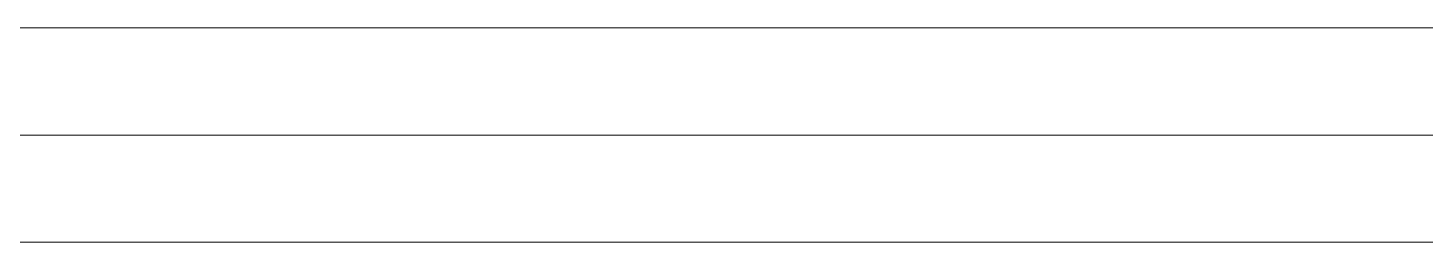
# Model space of a CAD drawing. Header units: millimetres. Extents: x 652554 to 1678317, y -308114 to 170803.
# Drawn here: x 747401.7 to 747597.6, y -99561 to -99531 of the extents above; entities that cross this region are included whole.
import ezdxf

# ---------------------------------------------------------------- set-up
doc = ezdxf.new("R2010")
doc.units = ezdxf.units.MM
doc.layers.add('A-GLAZ-CURT', color=7, linetype='Continuous', lineweight=9)

# ---------------------------------------------------------------- blocks, each defined once
blk = doc.blocks.new('DPA_CP_Entrance Facade Base Panel - Facade Base Panel-12124498-2241-01 ENTRANCE 2 ENLARGED ELEVATION 1')
at = {"layer": 'A-GLAZ-CURT', "color": 7}
for p, q in [((-631627.37, 101400), (-632299.37, 101400)), ((-632299.37, 101400), (-631627.37, 101400)), ((-632299.37, 101400), (-631627.37, 101400)), ((-631627.37, 101400), (-632299.37, 101400)), ((-631612.37, 101385), (-632314.37, 101385)), ((-632314.37, 101385), (-631612.37, 101385)), ((-631597.37, 101370), (-632329.37, 101370)), ((-632329.37, 101370), (-631597.37, 101370))]:
    blk.add_line(p, q, dxfattribs=at)

msp = doc.modelspace()

# ---------------------------------------------------------------- block references
at = {"layer": 'A-GLAZ-CURT', "color": 7}
msp.add_blockref('DPA_CP_Entrance Facade Base Panel - Facade Base Panel-12124498-2241-01 ENTRANCE 2 ENLARGED ELEVATION 1', (1379516.5465, -200931.019), dxfattribs=at)

doc.saveas('drawing.dxf')
